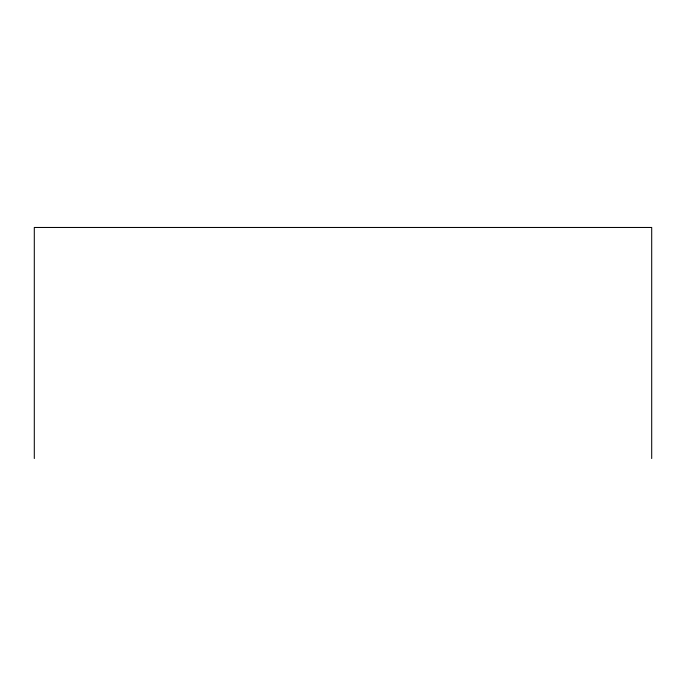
<?xml version="1.0" encoding="UTF-8"?>
<svg xmlns="http://www.w3.org/2000/svg" width="686" height="686" viewBox="0 0 686 686"><rect width="100%" height="100%" fill="white"/><g stroke="black" fill="none" stroke-linecap="round" stroke-linejoin="round"><path stroke-width="1.03" d="M651.7 458.531L651.7 227.469L34.3 227.469L34.3 458.531"/></g></svg>
